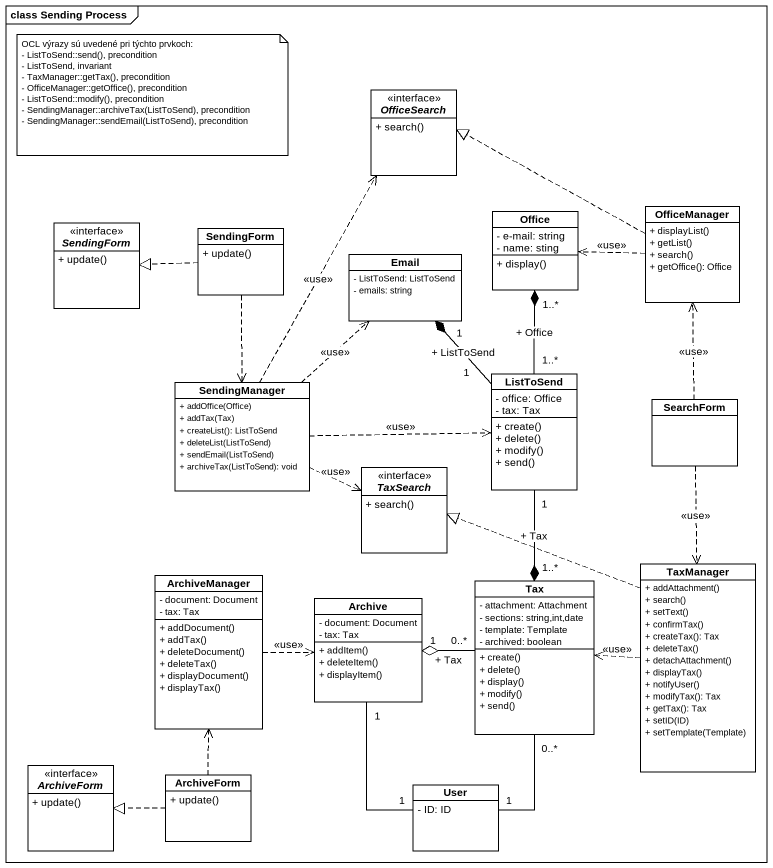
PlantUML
@startuml
mainframe class Sending Process
hide circle
hide empty members
skinparam classAttributeIconSize 0
interface OfficeSearch {
  + search()
}
class OfficeManager {
  + displayList()
  + getList()
  + search()
  + getOffice(): Office
}
interface SendingForm {
  + update()
}
class "SendingForm" as SendingForm_2 {
  + update()
}
class Office {
  - e-mail: string
  - name: sting
  + display()
}
class Email {
  - ListToSend: ListToSend
  - emails: string
}
class ListToSend {
  - office: Office
  - tax: Tax
  + create()
  + delete()
  + modify()
  + send()
}
class SendingManager {
  + addOffice(Office)
  + addTax(Tax)
  + createList(): ListToSend
  + deleteList(ListToSend)
  + sendEmail(ListToSend)
  + archiveTax(ListToSend): void
}
class SearchForm
interface TaxSearch {
  + search()
}
class ArchiveManager {
  - document: Document
  - tax: Tax
  + addDocument()
  + addTax()
  + deleteDocument()
  + deleteTax()
  + displayDocument()
  + displayTax()
}
class Tax {
  - attachment: Attachment
  - sections: string,int,date
  - template: Template
  - archived: boolean
  + create()
  + delete()
  + display()
  + modify()
  + send()
}
class TaxManager {
  + addAttachment()
  + search()
  + setText()
  + confirmTax()
  + createTax(): Tax
  + deleteTax()
  + detachAttachment()
  + displayTax()
  + notifyUser()
  + modifyTax(): Tax
  + getTax(): Tax
  + setID(ID)
  + setTemplate(Template)
}
class Archive {
  - document: Document
  - tax: Tax
  + addItem()
  + deleteItem()
  + displayItem()
}
interface ArchiveForm {
  + update()
}
class "ArchiveForm" as ArchiveForm_2 {
  + update()
}
class User {
  - ID: ID
}
OfficeManager .left.|> OfficeSearch
OfficeManager .left.> Office : <<use>>
SendingForm_2 .left.|> SendingForm
SendingForm_2 ..> SendingManager
ListToSend "1..*" -up-* "1..*" Office : + Office
ListToSend "1" -up-* "1" Email : + ListToSend
ListToSend "1" --* "1..*" Tax : + Tax
SendingManager .up.> OfficeSearch : <<use>>
SendingManager .up.> Email : <<use>>
SendingManager .right.> ListToSend : <<use>>
SendingManager .right.> TaxSearch : <<use>>
SearchForm .up.> OfficeManager : <<use>>
SearchForm ..> TaxManager : <<use>>
ArchiveManager .right.> Archive : <<use>>
Tax "0..*" -left-o "1" Archive : + Tax
Tax "0..*" -- "1" User
TaxManager .left.|> TaxSearch
TaxManager .left.> Tax : <<use>>
ArchiveForm_2 .up.> ArchiveManager
ArchiveForm_2 .left.|> ArchiveForm
User "1" -up- "1" Archive
note as N1
  OCL výrazy sú uvedené pri týchto prvkoch:
  - ListToSend::send(), precondition
  - ListToSend, invariant
  - TaxManager::getTax(), precondition
  - OfficeManager::getOffice(), precondition
  - ListToSend::modify(), precondition
  - SendingManager::archiveTax(ListToSend), precondition
  - SendingManager::sendEmail(ListToSend), precondition
end note
@enduml
